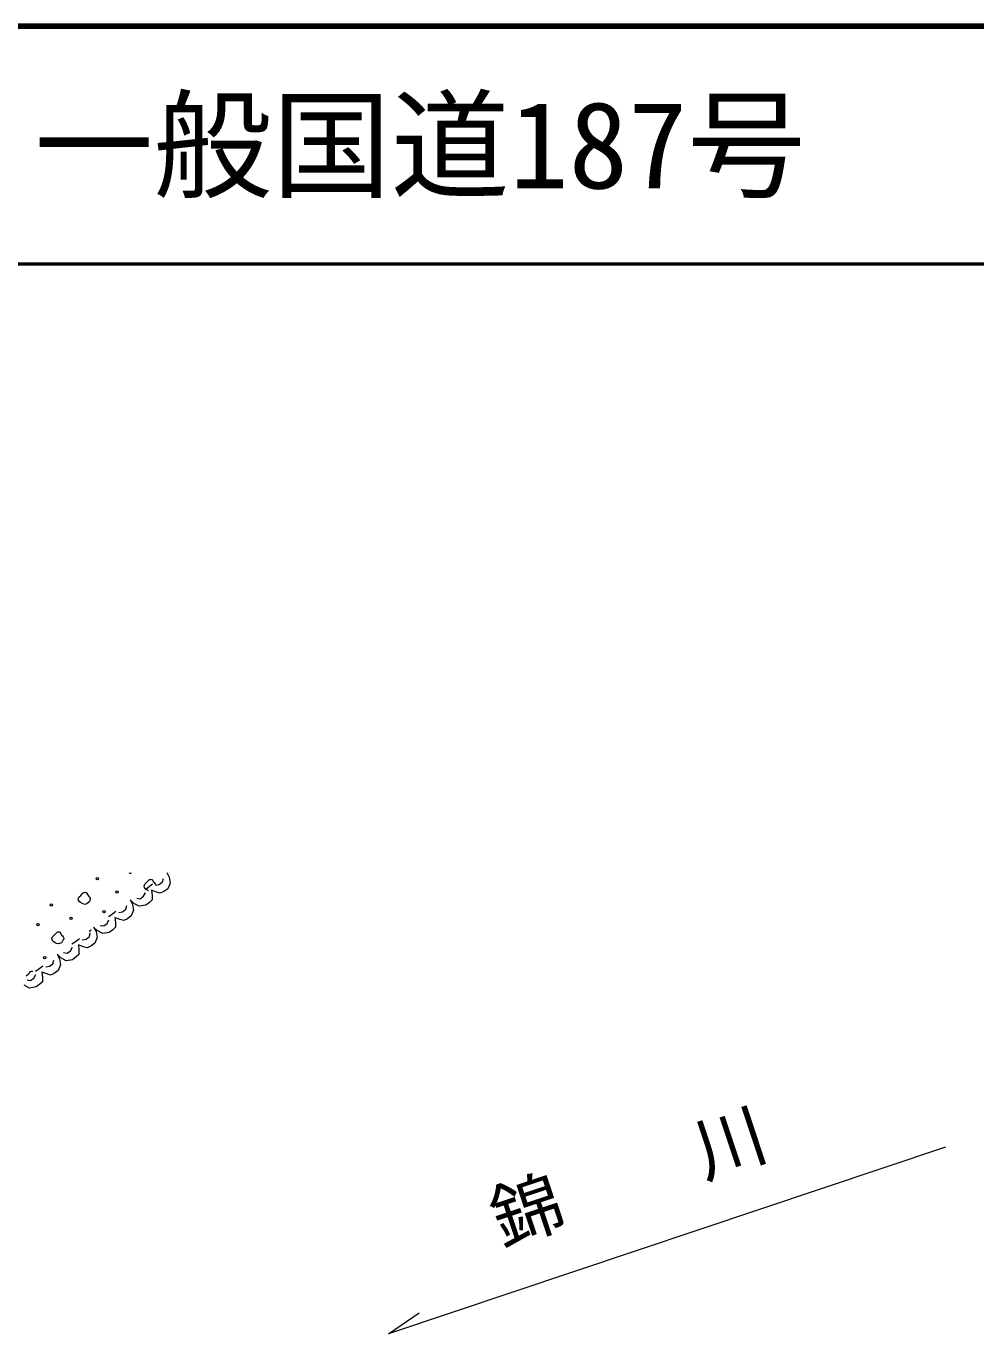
# Model space of a CAD drawing. Units: millimetres, scale not verified. Extents: x 69658 to 709658, y 3642 to 363642.
# Drawn here: x 246039 to 286028, y 308586 to 363642 of the extents above; entities that cross this region are included whole.
import ezdxf
from ezdxf.enums import TextEntityAlignment as Align

# ---------------------------------------------------------------- set-up
doc = ezdxf.new("R2010")
doc.units = ezdxf.units.MM
doc.header["$LTSCALE"] = 1000
for name, color, linetype, lineweight in [('M-TTL', 2, 'Continuous', 140), ('M-TTL-LINE', 7, 'Continuous', 50), ('S-BGD', 1, 'Continuous', 13)]:
    doc.layers.add(name, color=color, linetype=linetype, lineweight=lineweight)
doc.layers.add('M-TTL-TXT', color=7, linetype='Continuous')
doc.styles.add('ＭＳ ゴシック', font='')
doc.styles.get('ＭＳ ゴシック').set_extended_font_data('MS Gothic')

msp = doc.modelspace()

# ---------------------------------------------------------------- linework, layer by layer
at = {"layer": 'M-TTL'}
msp.add_line((709658, 363642), (69658, 363642), dxfattribs=at)
at = {"layer": 'M-TTL-LINE'}
msp.add_line((69658, 353642), (709658, 353642), dxfattribs=at)
at = {"layer": 'S-BGD'}
for p, q in [((251036, 327514), (251122, 327596)), ((251122, 327596), (251190, 327669)), ((251190, 327669), (251231, 327709)), ((251231, 327709), (251268, 327720)), ((251268, 327720), (251309, 327724)), ((251309, 327724), (251353, 327705)), ((251353, 327705), (251391, 327633)), ((251391, 327633), (251423, 327583)), ((251640, 327504), (251782, 327610)), ((251782, 327610), (251818, 327762)), ((251957, 328010), (252059, 327816)), ((252059, 327816), (252102, 327567)), ((248261, 326966), (248347, 327048)), ((248347, 327048), (248415, 327121)), ((248415, 327121), (248456, 327161)), ((248456, 327161), (248493, 327172)), ((248493, 327172), (248535, 327175)), ((248535, 327175), (248578, 327157)), ((248578, 327157), (248616, 327085)), ((248616, 327085), (248648, 327035)), ((248648, 327035), (248677, 326998)), ((250985, 327009), (251065, 327159)), ((251009, 327440), (251036, 327514)), ((251020, 327384), (251009, 327440)), ((251046, 327336), (251020, 327384)), ((251044, 327299), (251154, 327369)), ((251098, 327298), (251046, 327336)), ((251147, 327262), (251098, 327298)), ((251186, 327243), (251147, 327262)), ((251154, 327369), (251234, 327429)), ((251234, 327429), (251358, 327527)), ((251521, 327181), (251316, 327263)), ((251316, 327263), (251339, 327040)), ((251339, 327040), (251339, 326854)), ((251423, 327583), (251451, 327546)), ((251451, 327546), (251484, 327516)), ((251481, 327475), (251640, 327504)), ((251484, 327516), (251504, 327475)), ((251689, 327133), (251521, 327181)), ((251839, 327204), (251689, 327133)), ((252005, 327327), (251839, 327204)), ((252102, 327567), (252005, 327327)), ((248234, 326892), (248261, 326966)), ((248245, 326835), (248234, 326892)), ((248271, 326788), (248245, 326835)), ((248323, 326750), (248271, 326788)), ((248372, 326714), (248323, 326750)), ((248434, 326684), (248372, 326714)), ((248512, 326669), (248434, 326684)), ((248559, 326678), (248512, 326669)), ((248610, 326702), (248559, 326678)), ((248670, 326753), (248610, 326702)), ((248700, 326803), (248670, 326753)), ((248677, 326998), (248709, 326968)), ((248716, 326836), (248700, 326803)), ((248709, 326968), (248729, 326927)), ((248732, 326867), (248716, 326836)), ((248729, 326927), (248738, 326901)), ((248738, 326901), (248732, 326867)), ((250243, 326462), (250279, 326614)), ((250574, 326709), (250418, 326862)), ((250418, 326862), (250520, 326669)), ((250520, 326669), (250562, 326419)), ((250803, 326586), (250574, 326709)), ((250695, 326931), (250846, 326906)), ((251074, 326632), (250803, 326586)), ((250846, 326906), (250985, 327009)), ((251228, 326747), (251074, 326632)), ((251339, 326854), (251228, 326747)), ((249445, 325861), (249526, 326011)), ((249505, 326151), (249614, 326221)), ((249614, 326221), (249695, 326281)), ((249695, 326281), (249819, 326380)), ((249982, 326034), (249777, 326115)), ((249777, 326115), (249800, 325892)), ((249942, 326327), (250101, 326356)), ((250149, 325985), (249982, 326034)), ((250101, 326356), (250243, 326462)), ((250300, 326056), (250149, 325985)), ((250466, 326179), (250300, 326056)), ((250562, 326419), (250466, 326179)), ((247148, 325305), (247234, 325386)), ((247234, 325386), (247302, 325460)), ((247302, 325460), (247343, 325500)), ((247343, 325500), (247380, 325511)), ((247380, 325511), (247421, 325514)), ((247421, 325514), (247464, 325496)), ((247464, 325496), (247503, 325423)), ((247503, 325423), (247534, 325373)), ((248704, 325314), (248740, 325467)), ((249035, 325561), (248879, 325714)), ((248879, 325714), (248981, 325521)), ((248981, 325521), (249023, 325271)), ((249264, 325438), (249035, 325561)), ((249156, 325783), (249307, 325758)), ((249535, 325485), (249264, 325438)), ((249307, 325758), (249445, 325861)), ((249689, 325599), (249535, 325485)), ((249800, 325707), (249689, 325599)), ((249800, 325892), (249800, 325707)), ((247121, 325230), (247148, 325305)), ((247132, 325174), (247121, 325230)), ((247158, 325127), (247132, 325174)), ((247210, 325089), (247158, 325127)), ((247259, 325053), (247210, 325089)), ((247321, 325023), (247259, 325053)), ((247399, 325008), (247321, 325023)), ((247446, 325017), (247399, 325008)), ((247497, 325041), (247446, 325017)), ((247557, 325091), (247497, 325041)), ((247534, 325373), (247563, 325337)), ((247587, 325141), (247557, 325091)), ((247563, 325337), (247596, 325306)), ((247603, 325174), (247587, 325141)), ((247596, 325306), (247616, 325266)), ((247619, 325205), (247603, 325174)), ((247616, 325266), (247625, 325239)), ((247625, 325239), (247619, 325205)), ((247906, 324713), (247986, 324863)), ((247966, 325003), (248075, 325073)), ((248075, 325073), (248156, 325133)), ((248156, 325133), (248280, 325232)), ((248443, 324886), (248238, 324967)), ((248238, 324967), (248261, 324744)), ((248403, 325180), (248561, 325208)), ((248610, 324837), (248443, 324886)), ((248561, 325208), (248704, 325314)), ((248761, 324908), (248610, 324837)), ((248927, 325031), (248761, 324908)), ((249023, 325271), (248927, 325031)), ((247165, 324166), (247201, 324319)), ((247496, 324413), (247340, 324566)), ((247340, 324566), (247442, 324373)), ((247442, 324373), (247484, 324123)), ((247725, 324291), (247496, 324413)), ((247617, 324636), (247768, 324610)), ((247996, 324337), (247725, 324291)), ((247768, 324610), (247906, 324713)), ((248149, 324452), (247996, 324337)), ((248261, 324559), (248149, 324452)), ((248261, 324744), (248261, 324559)), ((246120, 323725), (246189, 323798)), ((246189, 323798), (246229, 323838)), ((246229, 323838), (246267, 323849)), ((246267, 323849), (246308, 323853)), ((246308, 323853), (246322, 323847)), ((246427, 323855), (246536, 323925)), ((246536, 323925), (246617, 323985)), ((246617, 323985), (246741, 324084)), ((246903, 323738), (246699, 323819)), ((246699, 323819), (246722, 323596)), ((246864, 324032), (247022, 324060)), ((247071, 323690), (246903, 323738)), ((247022, 324060), (247165, 324166)), ((247222, 323760), (247071, 323690)), ((247388, 323884), (247222, 323760)), ((247484, 324123), (247388, 323884)), ((246186, 323143), (245957, 323265)), ((246046, 323654), (246120, 323725)), ((246078, 323488), (246229, 323462)), ((246457, 323189), (246186, 323143)), ((246229, 323462), (246367, 323566)), ((246367, 323566), (246447, 323715)), ((246610, 323304), (246457, 323189)), ((246722, 323411), (246610, 323304)), ((246722, 323596), (246722, 323411)), ((284756, 316451), (261298, 308586)), ((261298, 308586), (262584, 309472))]:
    msp.add_line(p, q, dxfattribs=at)
for centre in [(249039, 327747), (249870, 327191), (247095, 326643), (247926, 326086), (249313, 326360), (246538, 325812), (246813, 324425)]:
    msp.add_circle(centre, 49.8, dxfattribs=at)
for centre, start, end in [((250427, 328022), 195.5196, 333.5999), ((248757, 325529), 51.4784, 198.3691)]:
    msp.add_arc(centre, 49.8, start, end, dxfattribs=at)

# ---------------------------------------------------------------- texts
at = {"layer": 'M-TTL-TXT', "style": 'ＭＳ ゴシック'}
msp.add_text('一般国道187号', height=3666, dxfattribs=at).set_placement((246392, 358642), align=Align.MIDDLE_LEFT)
at = {"layer": 'S-BGD', "insert": (266128, 312035), "char_height": 2199, "attachment_point": 7, "rotation": 18.4, "style": 'ＭＳ ゴシック'}
msp.add_mtext('\\T3;錦川', dxfattribs=at)

doc.saveas('drawing.dxf')
